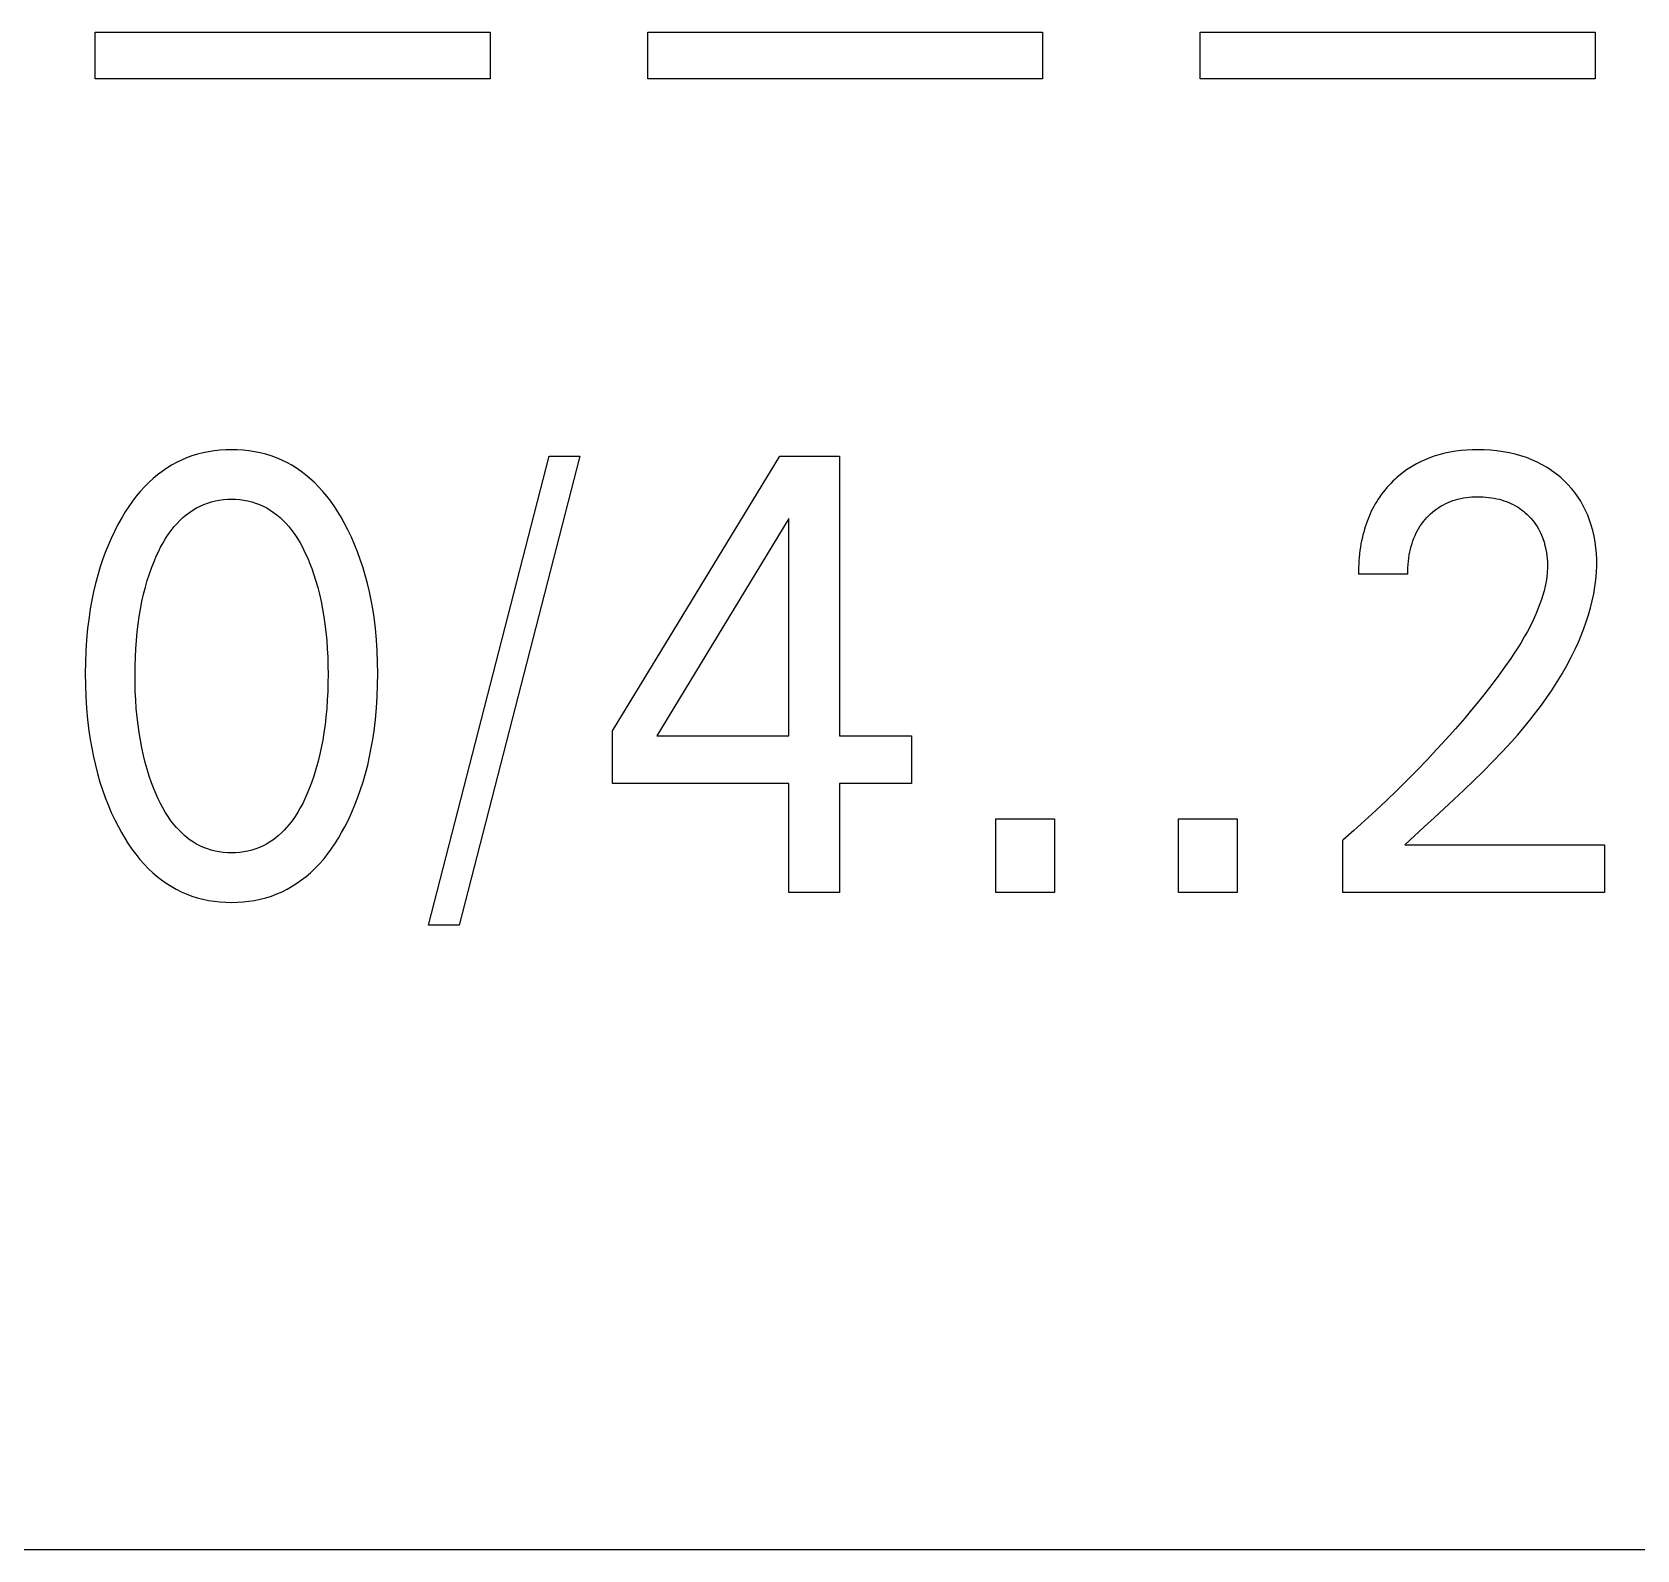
# Model space of a CAD drawing. Extents: x 0 to 420, y 0 to 297.
# Drawn here: x 162.9 to 168.42, y 172.83 to 178.05 of the extents above; entities that cross this region are included whole.
import ezdxf

# ---------------------------------------------------------------- set-up
doc = ezdxf.new("R2010")
doc.units = 0
doc.header["$LTSCALE"] = 23.1
doc.layers.add('10000_FRONT', color=7, linetype='CONTINUOUS')

msp = doc.modelspace()

# ---------------------------------------------------------------- linework, layer by layer
at = {"layer": '10000_FRONT', "color": 7, "linetype": 'CONTINUOUS'}
for p, q in [((163.114, 177.8854), (163.114, 178.0456)), ((163.114, 178.0456), (164.4724, 178.0456)), ((164.4724, 178.0456), (164.4724, 177.8854)), ((165.0147, 177.8854), (165.0147, 178.0456)), ((165.0147, 178.0456), (166.3732, 178.0456)), ((166.3732, 178.0456), (166.3732, 177.8854)), ((166.9154, 177.8854), (166.9154, 178.0456)), ((166.9154, 178.0456), (168.2739, 178.0456)), ((168.2739, 178.0456), (168.2739, 177.8854)), ((164.4724, 177.8854), (163.114, 177.8854)), ((166.3732, 177.8854), (165.0147, 177.8854)), ((168.2739, 177.8854), (166.9154, 177.8854)), ((163.3932, 176.5655), (163.3763, 176.5561)), ((163.4106, 176.574), (163.3932, 176.5655)), ((163.4283, 176.5815), (163.4106, 176.574)), ((163.4468, 176.5883), (163.4283, 176.5815)), ((163.4656, 176.594), (163.4468, 176.5883)), ((163.4847, 176.5988), (163.4656, 176.594)), ((163.504, 176.6027), (163.4847, 176.5988)), ((163.5236, 176.6057), (163.504, 176.6027)), ((163.5432, 176.6077), (163.5236, 176.6057)), ((163.563, 176.609), (163.5432, 176.6077)), ((163.5828, 176.6094), (163.563, 176.609)), ((163.6026, 176.609), (163.5828, 176.6094)), ((163.6224, 176.6078), (163.6026, 176.609)), ((163.6422, 176.6057), (163.6224, 176.6078)), ((163.6617, 176.6027), (163.6422, 176.6057)), ((163.6811, 176.5988), (163.6617, 176.6027)), ((163.7003, 176.594), (163.6811, 176.5988)), ((163.7191, 176.5883), (163.7003, 176.594)), ((163.7376, 176.5815), (163.7191, 176.5883)), ((163.7554, 176.574), (163.7376, 176.5815)), ((163.7728, 176.5655), (163.7554, 176.574)), ((163.7897, 176.5561), (163.7728, 176.5655)), ((164.2607, 174.9744), (164.676, 176.5871)), ((164.7814, 176.5871), (164.3662, 174.9744)), ((164.676, 176.5871), (164.7814, 176.5871)), ((164.8933, 175.6431), (165.4686, 176.5871)), ((165.4686, 176.5871), (165.6749, 176.5871)), ((165.6749, 176.5871), (165.6749, 175.6261)), ((167.6599, 176.5612), (167.6423, 176.551)), ((167.6754, 176.569), (167.6599, 176.5612)), ((167.6912, 176.5762), (167.6754, 176.569)), ((167.7073, 176.5825), (167.6912, 176.5762)), ((167.7237, 176.5882), (167.7073, 176.5825)), ((167.7403, 176.5931), (167.7237, 176.5882)), ((167.7571, 176.5973), (167.7403, 176.5931)), ((167.7756, 176.6012), (167.7571, 176.5973)), ((167.7942, 176.6042), (167.7756, 176.6012)), ((167.813, 176.6065), (167.7942, 176.6042)), ((167.8318, 176.6081), (167.813, 176.6065)), ((167.8507, 176.6091), (167.8318, 176.6081)), ((167.8696, 176.6094), (167.8507, 176.6091)), ((167.8917, 176.609), (167.8696, 176.6094)), ((167.9138, 176.6079), (167.8917, 176.609)), ((167.9358, 176.6058), (167.9138, 176.6079)), ((167.9577, 176.6028), (167.9358, 176.6058)), ((167.9794, 176.5988), (167.9577, 176.6028)), ((167.9991, 176.5942), (167.9794, 176.5988)), ((168.0185, 176.5888), (167.9991, 176.5942)), ((168.0376, 176.5824), (168.0185, 176.5888)), ((168.0564, 176.5751), (168.0376, 176.5824)), ((168.0747, 176.5669), (168.0564, 176.5751)), ((168.0919, 176.558), (168.0747, 176.5669)), ((168.1086, 176.5482), (168.0919, 176.558)), ((163.3135, 176.5109), (163.2992, 176.4979)), ((163.3284, 176.5233), (163.3135, 176.5109)), ((163.3438, 176.535), (163.3284, 176.5233)), ((163.3598, 176.5459), (163.3438, 176.535)), ((163.3763, 176.5561), (163.3598, 176.5459)), ((163.8062, 176.546), (163.7897, 176.5561)), ((163.8222, 176.535), (163.8062, 176.546)), ((163.8376, 176.5233), (163.8222, 176.535)), ((163.8525, 176.5109), (163.8376, 176.5233)), ((163.8668, 176.4979), (163.8525, 176.5109)), ((167.5856, 176.508), (167.5782, 176.501)), ((167.5932, 176.5148), (167.5856, 176.508)), ((167.6089, 176.5278), (167.5932, 176.5148)), ((167.6253, 176.5399), (167.6089, 176.5278)), ((167.6423, 176.551), (167.6253, 176.5399)), ((168.1248, 176.5375), (168.1086, 176.5482)), ((168.1404, 176.526), (168.1248, 176.5375)), ((168.1554, 176.5137), (168.1404, 176.526)), ((168.1685, 176.5018), (168.1554, 176.5137)), ((163.2551, 176.4496), (163.2418, 176.4323)), ((163.269, 176.4664), (163.2551, 176.4496)), ((163.2837, 176.4825), (163.269, 176.4664)), ((163.2992, 176.4979), (163.2837, 176.4825)), ((163.8822, 176.4825), (163.8668, 176.4979)), ((163.8968, 176.4664), (163.8822, 176.4825)), ((163.9107, 176.4496), (163.8968, 176.4664)), ((163.9239, 176.4323), (163.9107, 176.4496)), ((167.5334, 176.4481), (167.5278, 176.4399)), ((167.5392, 176.4562), (167.5334, 176.4481)), ((167.5452, 176.4641), (167.5392, 176.4562)), ((167.5514, 176.4718), (167.5452, 176.4641)), ((167.5578, 176.4793), (167.5514, 176.4718)), ((167.5644, 176.4867), (167.5578, 176.4793)), ((167.5712, 176.4939), (167.5644, 176.4867)), ((167.5782, 176.501), (167.5712, 176.4939)), ((167.8404, 176.4464), (167.8501, 176.4472)), ((167.8501, 176.4472), (167.8598, 176.4476)), ((167.8598, 176.4476), (167.8696, 176.4478)), ((167.8696, 176.4478), (167.8791, 176.4477)), ((167.8791, 176.4477), (167.8885, 176.4473)), ((167.8885, 176.4473), (167.898, 176.4467)), ((168.1811, 176.4892), (168.1685, 176.5018)), ((168.193, 176.476), (168.1811, 176.4892)), ((168.2042, 176.4622), (168.193, 176.476)), ((168.2146, 176.4478), (168.2042, 176.4622)), ((168.2242, 176.4329), (168.2146, 176.4478)), ((163.2173, 176.3962), (163.206, 176.3775)), ((163.2293, 176.4145), (163.2173, 176.3962)), ((163.2418, 176.4323), (163.2293, 176.4145)), ((163.4265, 176.3853), (163.4378, 176.394)), ((163.4378, 176.394), (163.4496, 176.402)), ((163.4496, 176.402), (163.4618, 176.4093)), ((163.4618, 176.4093), (163.4744, 176.4158)), ((163.4744, 176.4158), (163.4871, 176.4214)), ((163.4871, 176.4214), (163.5001, 176.4262)), ((163.5001, 176.4262), (163.5135, 176.4303)), ((163.5135, 176.4303), (163.5271, 176.4336)), ((163.5271, 176.4336), (163.5408, 176.4361)), ((163.5408, 176.4361), (163.5547, 176.4379)), ((163.5547, 176.4379), (163.5687, 176.439)), ((163.5687, 176.439), (163.5828, 176.4393)), ((163.5828, 176.4393), (163.5968, 176.439)), ((163.5968, 176.439), (163.6108, 176.4379)), ((163.6108, 176.4379), (163.6247, 176.4361)), ((163.6247, 176.4361), (163.6385, 176.4336)), ((163.6385, 176.4336), (163.6521, 176.4303)), ((163.6521, 176.4303), (163.6654, 176.4262)), ((163.6654, 176.4262), (163.6785, 176.4214)), ((163.6785, 176.4214), (163.6912, 176.4158)), ((163.6912, 176.4158), (163.7038, 176.4093)), ((163.7038, 176.4093), (163.716, 176.402)), ((163.716, 176.402), (163.7277, 176.394)), ((163.7277, 176.394), (163.739, 176.3853)), ((163.9365, 176.4145), (163.9239, 176.4323)), ((163.9483, 176.3962), (163.9365, 176.4145)), ((163.9596, 176.3775), (163.9483, 176.3962)), ((167.5038, 176.3977), (167.4998, 176.3891)), ((167.508, 176.4061), (167.5038, 176.3977)), ((167.5125, 176.4145), (167.508, 176.4061)), ((167.5174, 176.4231), (167.5125, 176.4145)), ((167.5225, 176.4316), (167.5174, 176.4231)), ((167.5278, 176.4399), (167.5225, 176.4316)), ((167.708, 176.3893), (167.7147, 176.3953)), ((167.7147, 176.3953), (167.7217, 176.401)), ((167.7217, 176.401), (167.7289, 176.4063)), ((167.7289, 176.4063), (167.7364, 176.4114)), ((167.7364, 176.4114), (167.744, 176.4162)), ((167.744, 176.4162), (167.7518, 176.4206)), ((167.7518, 176.4206), (167.7599, 176.4246)), ((167.7599, 176.4246), (167.7681, 176.4284)), ((167.7681, 176.4284), (167.7764, 176.4318)), ((167.7764, 176.4318), (167.7849, 176.4348)), ((167.7849, 176.4348), (167.7934, 176.4375)), ((167.7934, 176.4375), (167.8021, 176.4399)), ((167.8021, 176.4399), (167.8116, 176.4421)), ((167.8116, 176.4421), (167.8211, 176.4439)), ((167.8211, 176.4439), (167.8308, 176.4453)), ((167.8308, 176.4453), (167.8404, 176.4464)), ((167.898, 176.4467), (167.9074, 176.4458)), ((167.9074, 176.4458), (167.9168, 176.4445)), ((167.9168, 176.4445), (167.9261, 176.443)), ((167.9261, 176.443), (167.9354, 176.4411)), ((167.9354, 176.4411), (167.9437, 176.4391)), ((167.9437, 176.4391), (167.9521, 176.4368)), ((167.9521, 176.4368), (167.9603, 176.4342)), ((167.9603, 176.4342), (167.9684, 176.4313)), ((167.9684, 176.4313), (167.9765, 176.4282)), ((167.9765, 176.4282), (167.9843, 176.4247)), ((167.9843, 176.4247), (167.9921, 176.4209)), ((167.9921, 176.4209), (167.9994, 176.4169)), ((167.9994, 176.4169), (168.0066, 176.4126)), ((168.0066, 176.4126), (168.0136, 176.4081)), ((168.0136, 176.4081), (168.0205, 176.4032)), ((168.0205, 176.4032), (168.0271, 176.3982)), ((168.0271, 176.3982), (168.0335, 176.3928)), ((168.0335, 176.3928), (168.0398, 176.3872)), ((168.2332, 176.4171), (168.2242, 176.4329)), ((168.2413, 176.4009), (168.2332, 176.4171)), ((168.2486, 176.3842), (168.2413, 176.4009)), ((163.1918, 176.3521), (163.1798, 176.3287)), ((163.1953, 176.3585), (163.1918, 176.3521)), ((163.206, 176.3775), (163.1953, 176.3585)), ((163.3752, 176.3319), (163.3859, 176.3453)), ((163.3859, 176.3453), (163.3953, 176.356)), ((163.3953, 176.356), (163.4053, 176.3663)), ((163.4053, 176.3663), (163.4157, 176.3761)), ((163.4157, 176.3761), (163.4265, 176.3853)), ((163.739, 176.3853), (163.7499, 176.3761)), ((163.7499, 176.3761), (163.7603, 176.3663)), ((163.7603, 176.3663), (163.7702, 176.356)), ((163.7702, 176.356), (163.7797, 176.3453)), ((163.7797, 176.3453), (163.7904, 176.3319)), ((163.9703, 176.3585), (163.9596, 176.3775)), ((163.9831, 176.334), (163.9703, 176.3585)), ((165.5001, 176.3734), (165.0459, 175.6261)), ((165.5001, 175.6261), (165.5001, 176.3734)), ((167.483, 176.3449), (167.4802, 176.3358)), ((167.4859, 176.3539), (167.483, 176.3449)), ((167.4891, 176.3628), (167.4859, 176.3539)), ((167.4925, 176.3717), (167.4891, 176.3628)), ((167.496, 176.3804), (167.4925, 176.3717)), ((167.4998, 176.3891), (167.496, 176.3804)), ((167.6628, 176.3315), (167.6674, 176.3395)), ((167.6674, 176.3395), (167.6724, 176.3474)), ((167.6724, 176.3474), (167.6777, 176.355)), ((167.6777, 176.355), (167.6832, 176.3624)), ((167.6832, 176.3624), (167.6891, 176.3696)), ((167.6891, 176.3696), (167.6952, 176.3766)), ((167.6952, 176.3766), (167.7015, 176.3831)), ((167.7015, 176.3831), (167.708, 176.3893)), ((168.0398, 176.3872), (168.0462, 176.3809)), ((168.0462, 176.3809), (168.0524, 176.3744)), ((168.0524, 176.3744), (168.0583, 176.3675)), ((168.0583, 176.3675), (168.0639, 176.3605)), ((168.0639, 176.3605), (168.0692, 176.3532)), ((168.0692, 176.3532), (168.0742, 176.3457)), ((168.0742, 176.3457), (168.0788, 176.338)), ((168.0788, 176.338), (168.0827, 176.3307)), ((168.255, 176.3672), (168.2486, 176.3842)), ((168.2607, 176.3498), (168.255, 176.3672)), ((168.2655, 176.3323), (168.2607, 176.3498)), ((163.1685, 176.3048), (163.158, 176.2806)), ((163.1798, 176.3287), (163.1685, 176.3048)), ((163.3389, 176.2742), (163.3471, 176.2892)), ((163.3471, 176.2892), (163.3559, 176.3038)), ((163.3559, 176.3038), (163.3652, 176.3181)), ((163.3652, 176.3181), (163.3752, 176.3319)), ((163.7904, 176.3319), (163.8004, 176.3181)), ((163.8004, 176.3181), (163.8097, 176.3038)), ((163.8097, 176.3038), (163.8185, 176.2892)), ((163.8185, 176.2892), (163.8266, 176.2742)), ((163.995, 176.3092), (163.9831, 176.334)), ((164.0061, 176.2839), (163.995, 176.3092)), ((164.0164, 176.2584), (164.0061, 176.2839)), ((167.4684, 176.2854), (167.4665, 176.274)), ((167.4706, 176.2968), (167.4684, 176.2854)), ((167.473, 176.3082), (167.4706, 176.2968)), ((167.4752, 176.3174), (167.473, 176.3082)), ((167.4776, 176.3266), (167.4752, 176.3174)), ((167.4802, 176.3358), (167.4776, 176.3266)), ((167.6411, 176.2776), (167.6439, 176.287)), ((167.6439, 176.287), (167.647, 176.2963)), ((167.647, 176.2963), (167.6505, 176.3054)), ((167.6505, 176.3054), (167.6543, 176.3145)), ((167.6543, 176.3145), (167.6585, 176.3233)), ((167.6585, 176.3233), (167.6628, 176.3315)), ((168.0827, 176.3307), (168.0863, 176.3233)), ((168.0863, 176.3233), (168.0896, 176.3158)), ((168.0896, 176.3158), (168.0927, 176.3082)), ((168.0927, 176.3082), (168.0954, 176.3004)), ((168.0954, 176.3004), (168.098, 176.2926)), ((168.098, 176.2926), (168.1002, 176.2846)), ((168.1002, 176.2846), (168.1022, 176.2767)), ((168.27, 176.3125), (168.2655, 176.3323)), ((168.2736, 176.2926), (168.27, 176.3125)), ((168.2763, 176.2725), (168.2736, 176.2926)), ((163.1393, 176.2314), (163.131, 176.2064)), ((163.1483, 176.2561), (163.1393, 176.2314)), ((163.158, 176.2806), (163.1483, 176.2561)), ((163.3085, 176.2053), (163.3173, 176.2278)), ((163.3173, 176.2278), (163.3241, 176.2434)), ((163.3241, 176.2434), (163.3313, 176.2589)), ((163.3313, 176.2589), (163.3389, 176.2742)), ((163.8266, 176.2742), (163.8343, 176.2589)), ((163.8343, 176.2589), (163.8415, 176.2434)), ((163.8415, 176.2434), (163.8482, 176.2278)), ((163.8482, 176.2278), (163.8503, 176.2228)), ((164.0258, 176.2325), (164.0164, 176.2584)), ((164.0345, 176.2064), (164.0258, 176.2325)), ((167.4613, 176.2279), (167.4606, 176.2164)), ((167.4623, 176.2395), (167.4613, 176.2279)), ((167.4634, 176.251), (167.4623, 176.2395)), ((167.4648, 176.2625), (167.4634, 176.251)), ((167.4665, 176.274), (167.4648, 176.2625)), ((167.6313, 176.2258), (167.6327, 176.2367)), ((167.6327, 176.2367), (167.6344, 176.2476)), ((167.6344, 176.2476), (167.6365, 176.2585)), ((167.6365, 176.2585), (167.6386, 176.2681)), ((167.6386, 176.2681), (167.6411, 176.2776)), ((168.1022, 176.2767), (168.1045, 176.2663)), ((168.1045, 176.2663), (168.1064, 176.2559)), ((168.1064, 176.2559), (168.1079, 176.2454)), ((168.1079, 176.2454), (168.109, 176.2349)), ((168.109, 176.2349), (168.1097, 176.2244)), ((168.2782, 176.2523), (168.2763, 176.2725)), ((168.2792, 176.2321), (168.2782, 176.2523)), ((168.2793, 176.2118), (168.2792, 176.2321)), ((163.1226, 176.1781), (163.115, 176.1495)), ((163.131, 176.2064), (163.1226, 176.1781)), ((163.293, 176.1596), (163.3004, 176.1825)), ((163.3004, 176.1825), (163.3085, 176.2053)), ((163.8503, 176.2228), (163.8586, 176.2013)), ((163.8586, 176.2013), (163.8662, 176.1795)), ((163.8662, 176.1795), (163.8732, 176.1575)), ((164.043, 176.1781), (164.0345, 176.2064)), ((164.0506, 176.1495), (164.043, 176.1781)), ((167.4602, 176.2049), (167.4599, 176.1935)), ((167.4599, 176.1935), (167.4599, 176.182)), ((167.6291, 176.182), (167.4599, 176.182)), ((167.4606, 176.2164), (167.4602, 176.2049)), ((167.6291, 176.182), (167.6292, 176.1929)), ((167.6292, 176.1929), (167.6296, 176.2039)), ((167.6296, 176.2039), (167.6303, 176.2148)), ((167.6303, 176.2148), (167.6313, 176.2258)), ((168.1077, 176.1717), (168.1053, 176.156)), ((168.1093, 176.1875), (168.1077, 176.1717)), ((168.1101, 176.2033), (168.1093, 176.1875)), ((168.1097, 176.2244), (168.1101, 176.2138)), ((168.1101, 176.2138), (168.1101, 176.2033)), ((168.2764, 176.1626), (168.2784, 176.1872)), ((168.2784, 176.1872), (168.2793, 176.2118)), ((163.1082, 176.1207), (163.1022, 176.0918)), ((163.115, 176.1495), (163.1082, 176.1207)), ((163.2803, 176.1131), (163.2863, 176.1364)), ((163.2863, 176.1364), (163.293, 176.1596)), ((163.8732, 176.1575), (163.8795, 176.1354)), ((163.8795, 176.1354), (163.8852, 176.1131)), ((164.0574, 176.1207), (164.0506, 176.1495)), ((164.0634, 176.0918), (164.0574, 176.1207)), ((168.0986, 176.1248), (168.0943, 176.1094)), ((168.1023, 176.1404), (168.0986, 176.1248)), ((168.1053, 176.156), (168.1023, 176.1404)), ((168.2691, 176.1137), (168.2733, 176.1381)), ((168.2733, 176.1381), (168.2764, 176.1626)), ((163.097, 176.0627), (163.0925, 176.0334)), ((163.1022, 176.0918), (163.097, 176.0627)), ((163.265, 176.0354), (163.2694, 176.0614)), ((163.2694, 176.0614), (163.2745, 176.0873)), ((163.2745, 176.0873), (163.2803, 176.1131)), ((163.8852, 176.1131), (163.891, 176.0873)), ((163.891, 176.0873), (163.8961, 176.0614)), ((163.8961, 176.0614), (163.9006, 176.0354)), ((164.0686, 176.0627), (164.0634, 176.0918)), ((164.0731, 176.0334), (164.0686, 176.0627)), ((168.0784, 176.0642), (168.0699, 176.0439)), ((168.0841, 176.0791), (168.0784, 176.0642)), ((168.0894, 176.0942), (168.0841, 176.0791)), ((168.0943, 176.1094), (168.0894, 176.0942)), ((168.2512, 176.0415), (168.258, 176.0654)), ((168.258, 176.0654), (168.264, 176.0895)), ((168.264, 176.0895), (168.2691, 176.1137)), ((163.0925, 176.0334), (163.0877, 175.9949)), ((163.2582, 175.983), (163.2613, 176.0092)), ((163.2613, 176.0092), (163.265, 176.0354)), ((163.9006, 176.0354), (163.9043, 176.0092)), ((163.9043, 176.0092), (163.9074, 175.983)), ((164.0779, 175.9949), (164.0731, 176.0334)), ((168.0608, 176.0239), (168.0511, 176.0043)), ((168.0699, 176.0439), (168.0608, 176.0239)), ((168.2351, 175.9943), (168.2435, 176.0178)), ((168.2435, 176.0178), (168.2512, 176.0415)), ((163.0841, 175.9562), (163.0816, 175.9174)), ((163.0877, 175.9949), (163.0841, 175.9562)), ((163.2533, 175.925), (163.2554, 175.954)), ((163.2554, 175.954), (163.2582, 175.983)), ((163.9074, 175.983), (163.9102, 175.954)), ((163.9102, 175.954), (163.9123, 175.925)), ((164.0815, 175.9562), (164.0779, 175.9949)), ((164.084, 175.9174), (164.0815, 175.9562)), ((168.0301, 175.9659), (168.019, 175.9471)), ((168.0408, 175.985), (168.0301, 175.9659)), ((168.0511, 176.0043), (168.0408, 175.985)), ((168.2162, 175.9481), (168.226, 175.9711)), ((168.226, 175.9711), (168.2351, 175.9943)), ((163.0816, 175.9174), (163.0801, 175.8786)), ((163.251, 175.8667), (163.2519, 175.8959)), ((163.2519, 175.8959), (163.2533, 175.925)), ((163.9123, 175.925), (163.9137, 175.8959)), ((163.9137, 175.8959), (163.9145, 175.8667)), ((164.0854, 175.8786), (164.084, 175.9174)), ((167.9956, 175.9101), (167.9834, 175.8919)), ((168.0074, 175.9285), (167.9956, 175.9101)), ((168.019, 175.9471), (168.0074, 175.9285)), ((168.1763, 175.8674), (168.1916, 175.8962)), ((168.1916, 175.8962), (168.2059, 175.9255)), ((168.2059, 175.9255), (168.2162, 175.9481)), ((163.0801, 175.8786), (163.0797, 175.8397)), ((163.0797, 175.8397), (163.0801, 175.8002)), ((163.2508, 175.8376), (163.251, 175.8667)), ((163.9145, 175.8667), (163.9148, 175.8376)), ((164.0859, 175.8397), (164.0854, 175.8786)), ((164.0855, 175.8003), (164.0859, 175.8397)), ((167.9624, 175.8615), (167.9407, 175.8314)), ((167.9834, 175.8919), (167.9624, 175.8615)), ((168.1603, 175.8392), (168.1763, 175.8674)), ((163.0801, 175.8002), (163.0815, 175.7607)), ((163.251, 175.808), (163.2508, 175.8376)), ((163.2518, 175.7785), (163.251, 175.808)), ((163.9146, 175.808), (163.9137, 175.7785)), ((163.9148, 175.8376), (163.9146, 175.808)), ((164.084, 175.7609), (164.0855, 175.8003)), ((167.9185, 175.8017), (167.8958, 175.7725)), ((167.9407, 175.8314), (167.9185, 175.8017)), ((168.1259, 175.7842), (168.1435, 175.8114)), ((168.1435, 175.8114), (168.1603, 175.8392)), ((163.0815, 175.7607), (163.084, 175.7213)), ((163.2533, 175.749), (163.2518, 175.7785)), ((163.2553, 175.7195), (163.2533, 175.749)), ((163.9123, 175.749), (163.9102, 175.7195)), ((163.9137, 175.7785), (163.9123, 175.749)), ((164.0816, 175.7216), (164.084, 175.7609)), ((167.8727, 175.7435), (167.8491, 175.7149)), ((167.8958, 175.7725), (167.8727, 175.7435)), ((168.0692, 175.7051), (168.0888, 175.731)), ((168.0888, 175.731), (168.1077, 175.7574)), ((168.1077, 175.7574), (168.1259, 175.7842)), ((163.084, 175.7213), (163.0876, 175.6819)), ((163.0876, 175.6819), (163.0923, 175.6427)), ((163.2581, 175.6901), (163.2553, 175.7195)), ((163.2611, 175.6634), (163.2581, 175.6901)), ((163.9075, 175.6901), (163.9044, 175.6634)), ((163.9102, 175.7195), (163.9075, 175.6901)), ((164.0733, 175.6432), (164.078, 175.6823)), ((164.078, 175.6823), (164.0816, 175.7216)), ((167.8252, 175.6866), (167.7935, 175.6501)), ((167.8491, 175.7149), (167.8252, 175.6866)), ((168.0285, 175.6544), (168.0491, 175.6795)), ((168.0491, 175.6795), (168.0692, 175.7051)), ((163.0923, 175.6427), (163.0967, 175.613)), ((163.2648, 175.6369), (163.2611, 175.6634)), ((163.2692, 175.6104), (163.2648, 175.6369)), ((163.9007, 175.6369), (163.8964, 175.6104)), ((163.9044, 175.6634), (163.9007, 175.6369)), ((164.0689, 175.6135), (164.0733, 175.6432)), ((164.8933, 175.4623), (164.8933, 175.6431)), ((165.0459, 175.6261), (165.5001, 175.6261)), ((165.6749, 175.6261), (165.9218, 175.6261)), ((165.9218, 175.6261), (165.9218, 175.4623)), ((167.7935, 175.6501), (167.7613, 175.614)), ((167.9858, 175.6051), (168.0074, 175.6296)), ((168.0074, 175.6296), (168.0285, 175.6544)), ((163.0967, 175.613), (163.1018, 175.5835)), ((163.1018, 175.5835), (163.1077, 175.554)), ((163.2742, 175.5841), (163.2692, 175.6104)), ((163.2799, 175.5579), (163.2742, 175.5841)), ((163.8914, 175.5841), (163.8856, 175.5579)), ((163.8964, 175.6104), (163.8914, 175.5841)), ((164.0578, 175.5545), (164.0637, 175.5839)), ((164.0637, 175.5839), (164.0689, 175.6135)), ((167.7287, 175.5784), (167.6956, 175.5431)), ((167.7613, 175.614), (167.7287, 175.5784)), ((167.9219, 175.5369), (167.9542, 175.5707)), ((167.9542, 175.5707), (167.9858, 175.6051)), ((163.1077, 175.554), (163.1144, 175.5248)), ((163.1144, 175.5248), (163.1219, 175.4957)), ((163.2858, 175.5341), (163.2799, 175.5579)), ((163.2924, 175.5106), (163.2858, 175.5341)), ((163.2997, 175.4872), (163.2924, 175.5106)), ((163.8732, 175.5106), (163.8659, 175.4872)), ((163.8797, 175.5341), (163.8732, 175.5106)), ((163.8856, 175.5579), (163.8797, 175.5341)), ((164.0437, 175.4962), (164.0512, 175.5253)), ((164.0512, 175.5253), (164.0578, 175.5545)), ((167.6956, 175.5431), (167.6613, 175.5075)), ((167.889, 175.5036), (167.9219, 175.5369)), ((163.1219, 175.4957), (163.1302, 175.4669)), ((163.1302, 175.4669), (163.1387, 175.4404)), ((163.3077, 175.464), (163.2997, 175.4872)), ((163.3164, 175.4411), (163.3077, 175.464)), ((163.8579, 175.464), (163.8491, 175.4411)), ((163.8659, 175.4872), (163.8579, 175.464)), ((164.0268, 175.4408), (164.0354, 175.4674)), ((164.0354, 175.4674), (164.0437, 175.4962)), ((165.5001, 175.4623), (164.8933, 175.4623)), ((165.5001, 175.0871), (165.5001, 175.4623)), ((165.6749, 175.4623), (165.6749, 175.0871)), ((165.9218, 175.4623), (165.6749, 175.4623)), ((167.6266, 175.4723), (167.5915, 175.4375)), ((167.6613, 175.5075), (167.6266, 175.4723)), ((167.822, 175.4386), (167.8557, 175.4709)), ((167.8557, 175.4709), (167.889, 175.5036)), ((163.1387, 175.4404), (163.148, 175.4142)), ((163.148, 175.4142), (163.1581, 175.3883)), ((163.3231, 175.425), (163.3164, 175.4411)), ((163.3303, 175.409), (163.3231, 175.425)), ((163.3379, 175.3933), (163.3303, 175.409)), ((163.8353, 175.409), (163.8276, 175.3933)), ((163.8424, 175.425), (163.8353, 175.409)), ((163.8491, 175.4411), (163.8424, 175.425)), ((164.0074, 175.3885), (164.0175, 175.4145)), ((164.0175, 175.4145), (164.0268, 175.4408)), ((167.5559, 175.4032), (167.5191, 175.3684)), ((167.5915, 175.4375), (167.5559, 175.4032)), ((167.7199, 175.3437), (167.788, 175.4066)), ((167.788, 175.4066), (167.822, 175.4386)), ((163.1581, 175.3883), (163.1691, 175.3626)), ((163.1691, 175.3626), (163.1808, 175.3373)), ((163.3461, 175.3779), (163.3379, 175.3933)), ((163.3549, 175.3628), (163.3461, 175.3779)), ((163.3643, 175.3481), (163.3549, 175.3628)), ((163.3743, 175.3338), (163.3643, 175.3481)), ((163.8013, 175.3481), (163.7913, 175.3338)), ((163.8107, 175.3628), (163.8013, 175.3481)), ((163.8195, 175.3779), (163.8107, 175.3628)), ((163.8276, 175.3933), (163.8195, 175.3779)), ((163.9848, 175.3374), (163.9965, 175.3628)), ((163.9965, 175.3628), (164.0074, 175.3885)), ((167.5191, 175.3684), (167.4819, 175.3341)), ((167.6859, 175.3126), (167.7199, 175.3437)), ((163.1808, 175.3373), (163.1934, 175.3124)), ((163.1934, 175.3124), (163.2041, 175.2929)), ((163.2041, 175.2929), (163.2154, 175.2736)), ((163.3851, 175.32), (163.3743, 175.3338)), ((163.3934, 175.3102), (163.3851, 175.32)), ((163.4022, 175.3008), (163.3934, 175.3102)), ((163.4113, 175.2917), (163.4022, 175.3008)), ((163.4208, 175.283), (163.4113, 175.2917)), ((163.7543, 175.2917), (163.7447, 175.283)), ((163.7634, 175.3008), (163.7543, 175.2917)), ((163.7721, 175.3102), (163.7634, 175.3008)), ((163.7805, 175.32), (163.7721, 175.3102)), ((163.7913, 175.3338), (163.7805, 175.32)), ((163.9503, 175.2736), (163.9615, 175.2929)), ((163.9615, 175.2929), (163.9722, 175.3124)), ((163.9722, 175.3124), (163.9848, 175.3374)), ((166.2122, 175.0871), (166.2122, 175.3401)), ((166.2122, 175.3401), (166.4138, 175.3401)), ((166.4138, 175.3401), (166.4138, 175.0871)), ((166.8411, 175.0871), (166.8411, 175.3401)), ((166.8411, 175.3401), (167.0427, 175.3401)), ((167.0427, 175.3401), (167.0427, 175.0871)), ((167.4442, 175.3002), (167.4062, 175.2667)), ((167.4819, 175.3341), (167.4442, 175.3002)), ((167.6189, 175.2508), (167.6859, 175.3126)), ((163.2154, 175.2736), (163.2273, 175.2547)), ((163.2273, 175.2547), (163.2399, 175.2363)), ((163.2399, 175.2363), (163.2532, 175.2184)), ((163.4307, 175.2748), (163.4208, 175.283)), ((163.441, 175.2671), (163.4307, 175.2748)), ((163.4516, 175.2599), (163.441, 175.2671)), ((163.4626, 175.2533), (163.4516, 175.2599)), ((163.4739, 175.2474), (163.4626, 175.2533)), ((163.4866, 175.2416), (163.4739, 175.2474)), ((163.4997, 175.2367), (163.4866, 175.2416)), ((163.5131, 175.2325), (163.4997, 175.2367)), ((163.5267, 175.2291), (163.5131, 175.2325)), ((163.6525, 175.2325), (163.6388, 175.2291)), ((163.6659, 175.2367), (163.6525, 175.2325)), ((163.679, 175.2416), (163.6659, 175.2367)), ((163.6917, 175.2474), (163.679, 175.2416)), ((163.703, 175.2533), (163.6917, 175.2474)), ((163.714, 175.2599), (163.703, 175.2533)), ((163.7246, 175.2671), (163.714, 175.2599)), ((163.7348, 175.2748), (163.7246, 175.2671)), ((163.7447, 175.283), (163.7348, 175.2748)), ((163.9126, 175.2184), (163.9259, 175.2363)), ((163.9259, 175.2363), (163.9384, 175.2547)), ((163.9384, 175.2547), (163.9503, 175.2736)), ((167.4062, 175.0871), (167.4062, 175.2667)), ((167.6189, 175.2508), (168.3061, 175.2508)), ((168.3061, 175.2508), (168.3061, 175.0871)), ((163.2532, 175.2184), (163.2672, 175.201)), ((163.2672, 175.201), (163.282, 175.1843)), ((163.282, 175.1843), (163.2975, 175.1683)), ((163.5406, 175.2265), (163.5267, 175.2291)), ((163.5546, 175.2246), (163.5406, 175.2265)), ((163.5686, 175.2235), (163.5546, 175.2246)), ((163.5828, 175.2231), (163.5686, 175.2235)), ((163.5969, 175.2235), (163.5828, 175.2231)), ((163.611, 175.2246), (163.5969, 175.2235)), ((163.625, 175.2265), (163.611, 175.2246)), ((163.6388, 175.2291), (163.625, 175.2265)), ((163.8685, 175.1683), (163.884, 175.1843)), ((163.884, 175.1843), (163.8987, 175.201)), ((163.8987, 175.201), (163.9126, 175.2184)), ((163.2975, 175.1683), (163.3118, 175.1549)), ((163.3118, 175.1549), (163.3268, 175.1422)), ((163.3268, 175.1422), (163.3423, 175.1301)), ((163.3423, 175.1301), (163.3583, 175.1188)), ((163.8077, 175.1187), (163.8237, 175.1301)), ((163.8237, 175.1301), (163.8392, 175.1421)), ((163.8392, 175.1421), (163.8542, 175.1549)), ((163.8542, 175.1549), (163.8685, 175.1683)), ((163.3583, 175.1188), (163.3749, 175.1082)), ((163.3749, 175.1082), (163.3919, 175.0985)), ((163.3919, 175.0985), (163.4094, 175.0897)), ((163.4094, 175.0897), (163.4273, 175.0819)), ((163.4273, 175.0819), (163.4459, 175.0749)), ((163.4459, 175.0749), (163.4648, 175.069)), ((163.4648, 175.069), (163.484, 175.064)), ((163.6818, 175.064), (163.7011, 175.069)), ((163.7011, 175.069), (163.7201, 175.0749)), ((163.7201, 175.0749), (163.7387, 175.0819)), ((163.7387, 175.0819), (163.7566, 175.0897)), ((163.7566, 175.0897), (163.7741, 175.0985)), ((163.7741, 175.0985), (163.7911, 175.1082)), ((163.7911, 175.1082), (163.8077, 175.1187)), ((165.6749, 175.0871), (165.5001, 175.0871)), ((166.4138, 175.0871), (166.2122, 175.0871)), ((167.0427, 175.0871), (166.8411, 175.0871)), ((168.3061, 175.0871), (167.4062, 175.0871)), ((163.484, 175.064), (163.5034, 175.06)), ((163.5034, 175.06), (163.5231, 175.0569)), ((163.5231, 175.0569), (163.5429, 175.0548)), ((163.5429, 175.0548), (163.5628, 175.0535)), ((163.5628, 175.0535), (163.5828, 175.0531)), ((163.5828, 175.0531), (163.6028, 175.0535)), ((163.6028, 175.0535), (163.6228, 175.0547)), ((163.6228, 175.0547), (163.6426, 175.0569)), ((163.6426, 175.0569), (163.6623, 175.06)), ((163.6623, 175.06), (163.6818, 175.064)), ((164.3662, 174.9744), (164.2607, 174.9744)), ((174.706, 172.8264), (141.206, 172.8264))]:
    msp.add_line(p, q, dxfattribs=at)

doc.saveas('drawing.dxf')
